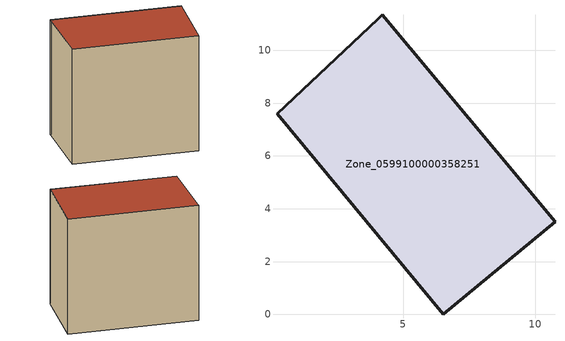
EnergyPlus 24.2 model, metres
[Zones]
Zone_0599100000358251
 floor ground (C_G): 0.22,7.59 4.04,11.17 4.21,11.35 10.75,3.51 6.52,0 z1.25
 wall outside (C_F): 6.52,0 10.75,3.51 4.21,11.35 4.04,11.17 0.22,7.59 6.52,0 z1.25:10.8
 roof outside (C_R): 4.04,11.17 0.22,7.59 6.52,0 10.75,3.51 4.21,11.35 z10.8
[BUILDING]
Pand.0599100000358251: North Axis=0; Terrain=City; Loads Convergence Tolerance Value=0.04; Temperature Convergence Tolerance Value=0.4; Solar Distribution=FullExterior; Maximum Number of Warmup Days=25; Minimum Number of Warmup Days=1
[Site:Location]
Rotterdam.The.Hague.AP_ZH_NLD Design_Conditions: Latitude=51.96; Longitude=4.45; Time Zone=1; Elevation=-4.5
[SITE:GROUNDTEMPERATURE:BUILDINGSURFACE]
18, 18, 18, 18, 18, 18, 18, 18, 18, 18, 18, 18
[MATERIAL] Thermal Absorptance=0.9; Solar Absorptance=0.7; Visible Absorptance=0.7
Name | Roughness | Thickness | Conductivity | Density | Specific Heat
G.TI.1992-2005 | MediumSmooth | 0.15 | 0.06 | 540 | 1210
F.TI.1992-2005 | Rough | 0.3 | 0.12 | 1920 | 840
R.TI.1992-2005 | MediumRough | 0.2 | 0.08 | 1500 | 1000
[CONSTRUCTION]
C_G: G.TI.1992-2005
C_F: F.TI.1992-2005
C_R: R.TI.1992-2005
[ZONE]
Zone_0599100000358251: Type=1; Multiplier=1; Ceiling Height=Autocalculate; Volume=Autocalculate; Floor Area=autocalculate; Part of Total Floor Area=Yes
[ZONEINFILTRATION:DESIGNFLOWRATE]
Infil_Zone_0599100000358251: Zone or ZoneList or Space or SpaceList=Zone_0599100000358251; Schedule=AlwaysOn; Design Flow Rate Calculation Method=Flow/Area; Flow Rate per Floor Area=0.0015; Constant Term Coefficient=1; Temperature Term Coefficient=0; Velocity Term Coefficient=0; Velocity Squared Term Coefficient=0
[HVACTEMPLATE:ZONE:IDEALLOADSAIRSYSTEM]
Zone_0599100000358251: Maximum Heating Supply Air Temperature=50; Minimum Cooling Supply Air Temperature=13; Maximum Heating Supply Air Humidity Ratio=0.0156; Minimum Cooling Supply Air Humidity Ratio=0.0077; Heating Limit=NoLimit; Cooling Limit=NoLimit; Dehumidification Control Type=ConstantSensibleHeatRatio; Cooling Sensible Heat Ratio=0.7; Dehumidification Setpoint=60; Humidification Control Type=None; Humidification Setpoint=30; Outdoor Air Method=None; Outdoor Air Flow Rate per Person=0.00944; Outdoor Air Flow Rate per Zone Floor Area=0; Outdoor Air Flow Rate per Zone=0; Demand Controlled Ventilation Type=None; Outdoor Air Economizer Type=NoEconomizer; Heat Recovery Type=None; Sensible Heat Recovery Effectiveness=0.7; Latent Heat Recovery Effectiveness=0.65
[ZONECONTROL:THERMOSTAT]
ThermostatControl_Zone_0599100000358251: Zone or ZoneList=Zone_0599100000358251; Control Type Schedule=DualSetpointControlType; Control 1=Thermostat_Zone_0599100000358251; Temperature Difference Between Cutout And Setpoint=0
[THERMOSTATSETPOINT:DUALSETPOINT]
Thermostat_Zone_0599100000358251: Heating Setpoint Temperature Schedule=HeatingSetpoint_Zone_0599100000358251; Cooling Setpoint Temperature Schedule=CoolingSetpoint_Zone_0599100000358251
[SCHEDULE:COMPACT]
HeatingSetpoint_Zone_0599100000358251: Through: 12/31, For: AllDays, Until: 24:00, 21
CoolingSetpoint_Zone_0599100000358251: Through: 12/31, For: AllDays, Until: 24:00, 24
DualSetpointControlType: Through: 12/31, For: AllDays, Until: 24:00, 4
AlwaysOn: Through: 12/31, For: AllDays, Until: 24:00, 1
